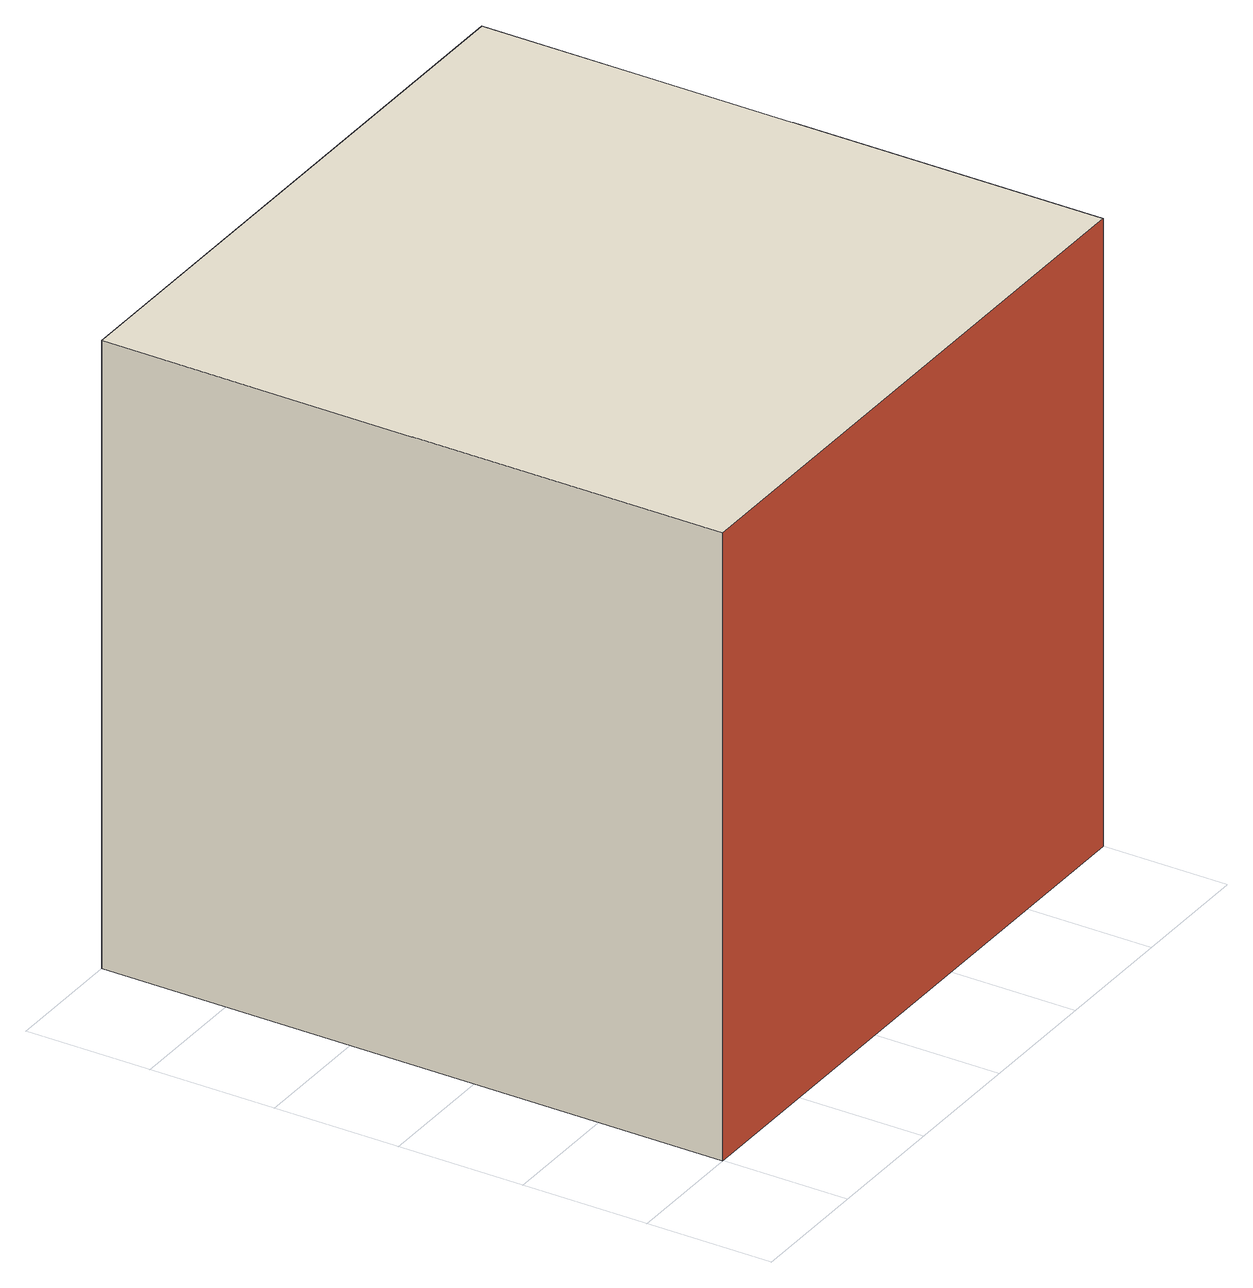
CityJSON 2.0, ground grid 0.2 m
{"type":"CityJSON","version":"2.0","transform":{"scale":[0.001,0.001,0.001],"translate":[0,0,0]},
"CityObjects":{
"object1":{"type":"GenericCityObject","geometry":[{"type":"MultiSurface","lod":"1","boundaries":[[[0,1,2,3]],[[4,5,6,7,8,9,10,11]],[[0,3,5,4]],[[3,2,8,7,6,5]],[[2,1,9,8]],[[1,0,4,11,10,9]]],"semantics":{"surfaces":[{"type":"WallSurface","on_footprint_edge":false},{"type":"RoofSurface"}],"values":[null,0,1,0,0,0]}}]}
},
"vertices":[
[0,0,0],[0,1000,0],[1000,1000,0],[1000,0,0],[0,0,1000],[1000,0,1000],[1000,499,1000],[1000,501,999],[1000,1000,1000],[0,1000,1000],[0,501,999],[0,499,1000]
]}
